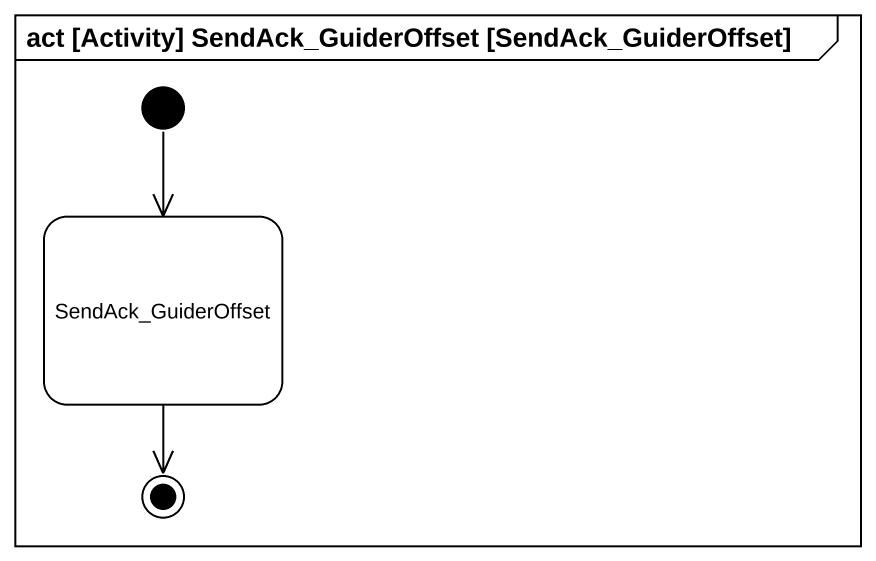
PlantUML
@startuml
mainframe act [Activity] SendAck_GuiderOffset [SendAck_GuiderOffset]
hide empty description
state SendAck_GuiderOffset
[*] --> SendAck_GuiderOffset
SendAck_GuiderOffset --> [*]
@enduml
